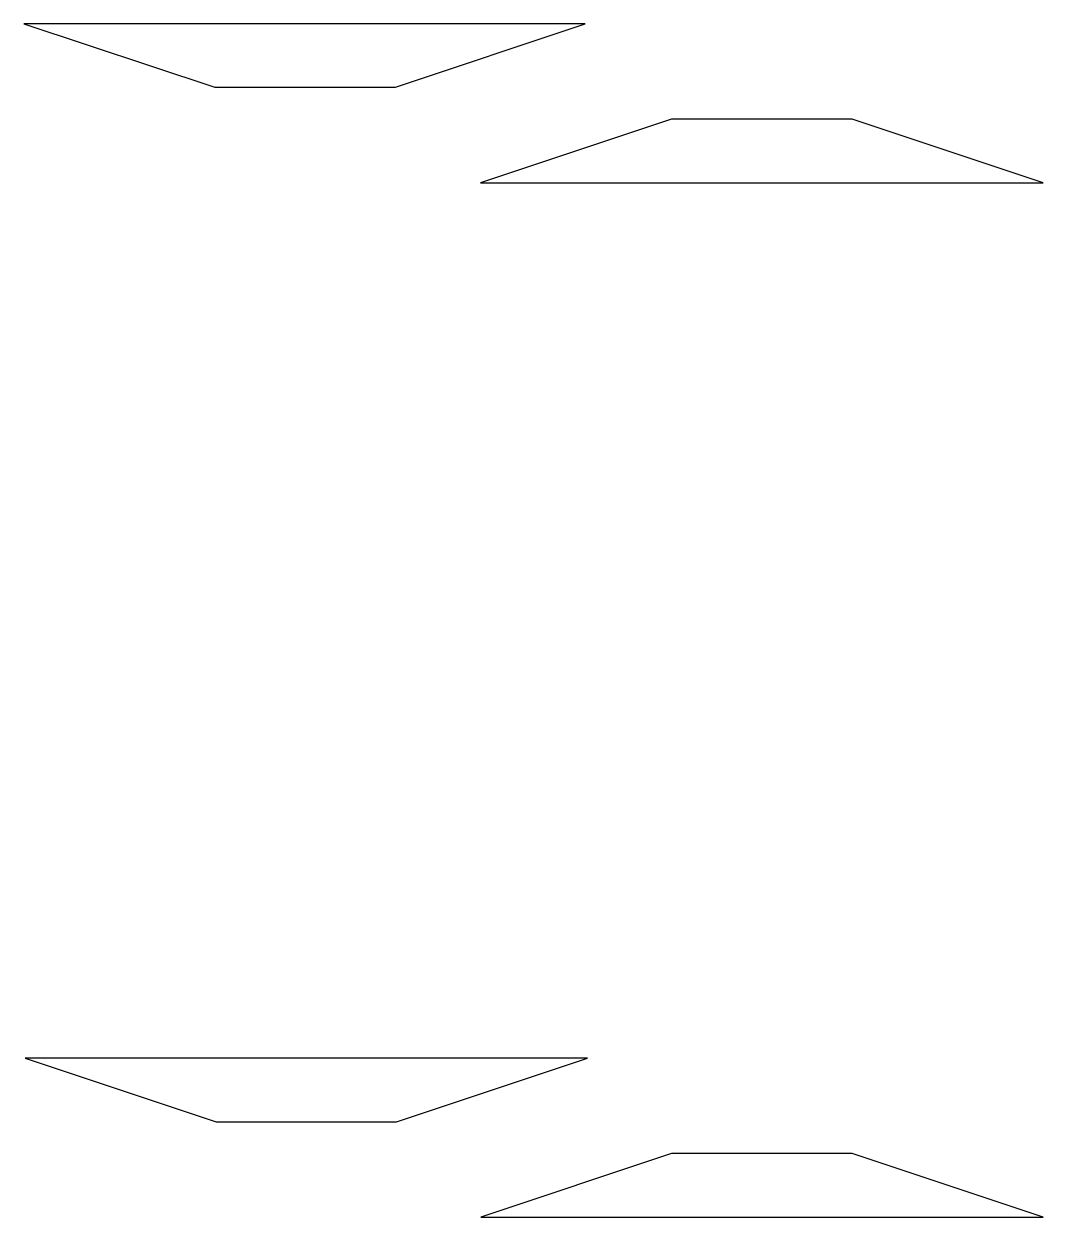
# Model space of a CAD drawing. Header units: metres. Extents: x 1.79 to 8.2, y 0 to 7.5.
import ezdxf

# ---------------------------------------------------------------- set-up
doc = ezdxf.new("R2010")
doc.units = ezdxf.units.M
doc.layers.get('0').update_dxf_attribs({"linetype": 'CONTINUOUS'})

msp = doc.modelspace()

# ---------------------------------------------------------------- linework, layer by layer
for points in [[(2.9931, 7.1023), (4.1281, 7.1023), (5.3212, 7.5), (1.7919, 7.5)], [(8.2, 6.5), (6.9996, 6.9), (5.8638, 6.9), (4.6638, 6.5)], [(4.1358, 0.6), (5.3358, 1), (1.8008, 1), (3.0008, 0.6)], [(6.9999, 0.4), (5.8641, 0.4), (4.6641, 0), (8.2003, 0)]]:
    msp.add_lwpolyline(points, close=True)

doc.saveas('drawing.dxf')
